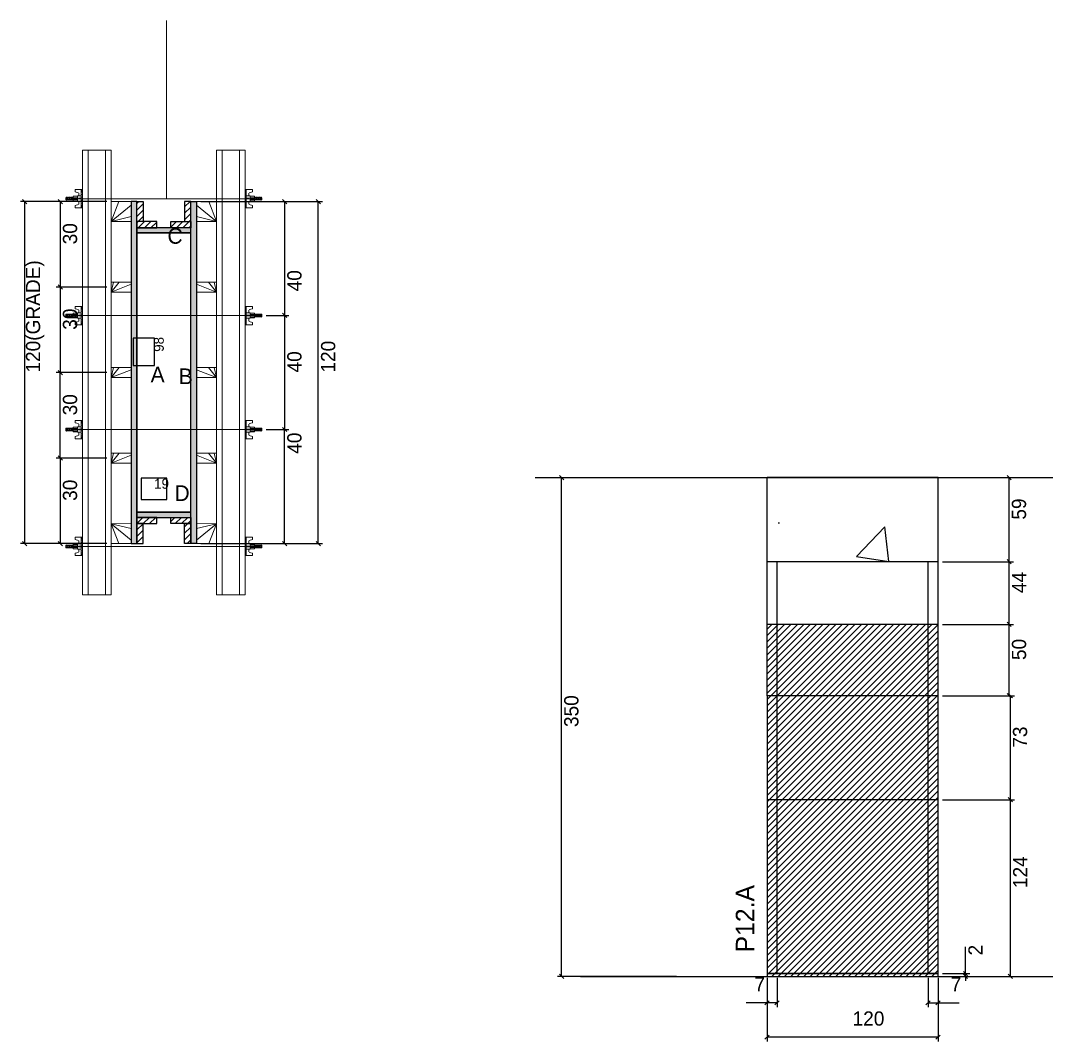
# Model space of a CAD drawing. Header units: metres. Extents: x 7659 to 9000, y 13497 to 14213.
# Drawn here: x 7659 to 8379, y 13497 to 14213 of the extents above; entities that cross this region are included whole.
import ezdxf

# ---------------------------------------------------------------- set-up
doc = ezdxf.new("R2010")
doc.units = ezdxf.units.M
for name, color, linetype in [('CHAPA', 7, 'Continuous'), ('COTA', 7, 'Continuous'), ('Hachura', 7, 'Continuous'), ('Madeira', 7, 'Continuous'), ('NIVEL 2° PAV.', 7, 'Continuous'), ('Nível', 7, 'Continuous'), ('Painéis', 7, 'Continuous'), ('Perfil Metálico', 7, 'Continuous'), ('SARR_2.2x7', 7, 'Continuous'), ('SARRAFO', 7, 'Continuous'), ('Texto Seção', 7, 'Continuous'), ('TEXTO_GERAL', 7, 'Continuous')]:
    doc.layers.add(name, color=color, linetype=linetype)

msp = doc.modelspace()

# ---------------------------------------------------------------- hatches: boundary and pattern name
at = {"layer": 'COTA'}
h = msp.add_hatch(dxfattribs=at)
h.set_pattern_fill('AR-CONC')
h.paths.add_polyline_path([(8182.48, 13892.44), (8182.48, 13833.44), (8302.48, 13833.44), (8302.48, 13892.44), (8182.48, 13892.44)])
at = {"layer": 'Hachura'}
h = msp.add_hatch(color=7, dxfattribs=at)
h.dxf.hatch_style = 1
h.paths.add_polyline_path([(7740.14, 14086.15), (7736.14, 14086.15), (7736.14, 13846.15), (7740.14, 13846.15), (7740.14, 14086.15)])
h = msp.add_hatch(color=7, dxfattribs=at)
h.dxf.hatch_style = 1
h.paths.add_polyline_path([(7740.14, 14086.15), (7736.14, 14086.15), (7736.14, 13846.15), (7740.14, 13846.15), (7740.14, 14086.15)])
h = msp.add_hatch(dxfattribs=at)
h.set_pattern_fill('ANSI31')
h.paths.add_polyline_path([(7740.14, 14072.15), (7744.54, 14072.15), (7744.54, 14086.15), (7740.14, 14086.15), (7740.14, 14072.15)])
h = msp.add_hatch(dxfattribs=at)
h.set_pattern_fill('ANSI31')
h.paths.add_polyline_path([(7778.14, 14072.15), (7773.74, 14072.15), (7773.74, 14086.15), (7778.14, 14086.15), (7778.14, 14072.15)])
h = msp.add_hatch(color=7, dxfattribs=at)
h.dxf.hatch_style = 1
h.paths.add_polyline_path([(7778.14, 14086.15), (7782.14, 14086.15), (7782.14, 13846.15), (7778.14, 13846.15), (7778.14, 14086.15)])
h = msp.add_hatch(color=7, dxfattribs=at)
h.dxf.hatch_style = 1
h.paths.add_polyline_path([(7778.14, 14086.15), (7782.14, 14086.15), (7782.14, 13846.15), (7778.14, 13846.15), (7778.14, 14086.15)])
h = msp.add_hatch(dxfattribs=at)
h.set_pattern_fill('ANSI31')
h.paths.add_polyline_path([(7740.14, 14067.75), (7740.14, 14072.15), (7754.14, 14072.15), (7754.14, 14067.75), (7740.14, 14067.75)])
h = msp.add_hatch(dxfattribs=at)
h.set_pattern_fill('ANSI31')
h.paths.add_polyline_path([(7778.14, 14067.75), (7778.14, 14072.15), (7764.14, 14072.15), (7764.14, 14067.75), (7778.14, 14067.75)])
h = msp.add_hatch(color=7, dxfattribs=at)
h.dxf.hatch_style = 1
h.paths.add_polyline_path([(7778.14, 14064.15), (7778.14, 14067.75), (7740.14, 14067.75), (7740.14, 14064.15), (7778.14, 14064.15)])
h = msp.add_hatch(color=7, dxfattribs=at)
h.dxf.hatch_style = 1
h.paths.add_polyline_path([(7778.14, 14064.15), (7778.14, 14067.75), (7740.14, 14067.75), (7740.14, 14064.15), (7778.14, 14064.15)])
h = msp.add_hatch(color=7, dxfattribs=at)
h.dxf.hatch_style = 1
h.paths.add_polyline_path([(7778.14, 13864.55), (7778.14, 13868.15), (7740.14, 13868.15), (7740.14, 13864.55), (7778.14, 13864.55)])
h = msp.add_hatch(color=7, dxfattribs=at)
h.dxf.hatch_style = 1
h.paths.add_polyline_path([(7778.14, 13864.55), (7778.14, 13868.15), (7740.14, 13868.15), (7740.14, 13864.55), (7778.14, 13864.55)])
h = msp.add_hatch(dxfattribs=at)
h.set_pattern_fill('ANSI31')
h.paths.add_polyline_path([(7740.14, 13860.15), (7740.14, 13864.55), (7754.14, 13864.55), (7754.14, 13860.15), (7740.14, 13860.15)])
h = msp.add_hatch(dxfattribs=at)
h.set_pattern_fill('ANSI31')
h.paths.add_polyline_path([(7740.14, 13860.15), (7744.54, 13860.15), (7744.54, 13846.15), (7740.14, 13846.15), (7740.14, 13860.15)])
h = msp.add_hatch(dxfattribs=at)
h.set_pattern_fill('ANSI31')
h.paths.add_polyline_path([(7778.14, 13860.15), (7778.14, 13864.55), (7764.14, 13864.55), (7764.14, 13860.15), (7778.14, 13860.15)])
h = msp.add_hatch(dxfattribs=at)
h.set_pattern_fill('ANSI31')
h.paths.add_polyline_path([(7778.14, 13860.15), (7773.74, 13860.15), (7773.74, 13846.15), (7778.14, 13846.15), (7778.14, 13860.15)])
h = msp.add_hatch(dxfattribs=at)
h.set_pattern_fill('ANSI31')
h.paths.add_polyline_path([(8182.48, 13789.44), (8182.48, 13666.44), (8302.48, 13666.44), (8302.48, 13789.44), (8182.48, 13789.44)])
h = msp.add_hatch(dxfattribs=at)
h.set_pattern_fill('ANSI31')
h.paths.add_polyline_path([(8302.48, 13666.44), (8182.48, 13666.44), (8182.48, 13542.44), (8302.48, 13542.44), (8302.48, 13666.44), (8302.48, 13666.44)])

# ---------------------------------------------------------------- linework, layer by layer
at = {"layer": 'CHAPA', "color": 1, "lineweight": 25}
for points in [[(7740.14, 14086.15), (7736.14, 14086.15), (7736.14, 13846.15), (7740.14, 13846.15)], [(7740.14, 14086.15), (7736.14, 14086.15), (7736.14, 13846.15), (7740.14, 13846.15)], [(7778.14, 14086.15), (7782.14, 14086.15), (7782.14, 13846.15), (7778.14, 13846.15)], [(7778.14, 14086.15), (7782.14, 14086.15), (7782.14, 13846.15), (7778.14, 13846.15)], [(7778.14, 14064.15), (7778.14, 14067.75), (7740.14, 14067.75), (7740.14, 14064.15)], [(7778.14, 14064.15), (7778.14, 14067.75), (7740.14, 14067.75), (7740.14, 14064.15)], [(7778.14, 13864.55), (7778.14, 13868.15), (7740.14, 13868.15), (7740.14, 13864.55)], [(7778.14, 13864.55), (7778.14, 13868.15), (7740.14, 13868.15), (7740.14, 13864.55)]]:
    msp.add_lwpolyline(points, close=True, dxfattribs=at)
at = {"layer": 'COTA', "color": 241, "lineweight": 25}
for p, q in [((7719.14, 14086.15), (7658.58, 14086.15)), ((7661.58, 13846.15), (7661.58, 14086.15)), ((7719.13, 14086.13), (7683.51, 14086.13)), ((7686.51, 14086.13), (7686.51, 14026.13)), ((7785.14, 14086.15), (7870.55, 14086.15)), ((7819.14, 14086.15), (7846.86, 14086.15)), ((7843.86, 14086.15), (7843.86, 14006.22)), ((7867.55, 13846.15), (7867.55, 14086.15)), ((7719.13, 14026.13), (7683.51, 14026.13)), ((7719.13, 14026.13), (7683.51, 14026.13)), ((7686.51, 14026.13), (7686.51, 13966.16)), ((7830.94, 14006.22), (7846.86, 14006.22)), ((7830.94, 14006.22), (7846.86, 14006.22)), ((7843.86, 14006.22), (7843.86, 13926.22)), ((7719.13, 13966.16), (7683.51, 13966.16)), ((7719.13, 13966.13), (7683.51, 13966.13)), ((7686.51, 13906.13), (7686.51, 13966.13)), ((7830.94, 13926.22), (7846.86, 13926.22)), ((7830.94, 13926.22), (7846.86, 13926.22)), ((7843.86, 13846.15), (7843.86, 13926.22)), ((7719.13, 13906.13), (7683.51, 13906.13)), ((7719.13, 13906.13), (7683.51, 13906.13)), ((7686.51, 13906.13), (7686.51, 13846.13)), ((8302.48, 13892.44), (8182.48, 13892.44)), ((8182.48, 13833.44), (8182.48, 13892.44)), ((8302.48, 13833.44), (8302.48, 13892.44)), ((7719.14, 13846.15), (7658.58, 13846.15)), ((7719.13, 13846.13), (7683.51, 13846.13)), ((7785.14, 13846.15), (7870.55, 13846.15)), ((7819.14, 13846.15), (7846.86, 13846.15))]:
    msp.add_line(p, q, dxfattribs=at)
at = {"layer": 'COTA', "color": 0, "lineweight": 25}
for p, q in [((7663.08, 14084.65), (7660.08, 14087.65)), ((7688.01, 14084.63), (7685.01, 14087.63)), ((7845.36, 14084.65), (7842.36, 14087.65)), ((7869.05, 14084.65), (7866.05, 14087.65)), ((7685.01, 14027.63), (7688.01, 14024.63)), ((7688.01, 14024.63), (7685.01, 14027.63)), ((7842.36, 14007.72), (7845.36, 14004.72)), ((7845.36, 14004.72), (7842.36, 14007.72)), ((7685.01, 13967.66), (7688.01, 13964.66)), ((7688.01, 13964.63), (7685.01, 13967.63)), ((7845.36, 13924.72), (7842.36, 13927.72)), ((7842.36, 13927.72), (7845.36, 13924.72)), ((7688.01, 13904.63), (7685.01, 13907.63)), ((7685.01, 13907.63), (7688.01, 13904.63)), ((8353.86, 13890.94), (8350.86, 13893.94)), ((7660.08, 13847.65), (7663.08, 13844.65)), ((7685.01, 13847.63), (7688.01, 13844.63)), ((7842.36, 13847.65), (7845.36, 13844.65)), ((7866.05, 13847.65), (7869.05, 13844.65)), ((8350.86, 13834.94), (8353.86, 13831.94)), ((8353.86, 13831.94), (8350.86, 13834.94)), ((8353.86, 13787.94), (8350.86, 13790.94)), ((8350.86, 13790.94), (8353.86, 13787.94)), ((8350.86, 13740.94), (8353.86, 13737.94)), ((8354.7, 13737.94), (8351.7, 13740.94)), ((8354.7, 13664.94), (8351.7, 13667.94)), ((8351.7, 13667.94), (8354.7, 13664.94)), ((8320.23, 13545.94), (8323.23, 13542.94)), ((8323.23, 13540.94), (8320.23, 13543.94)), ((8351.7, 13543.94), (8354.7, 13540.94)), ((8183.98, 13525.43), (8180.98, 13522.43)), ((8187.98, 13522.43), (8190.98, 13525.43)), ((8296.98, 13525.43), (8293.98, 13522.43)), ((8300.98, 13522.43), (8303.98, 13525.43)), ((8183.98, 13501.33), (8180.98, 13498.33)), ((8300.98, 13498.33), (8303.98, 13501.33))]:
    msp.add_line(p, q, dxfattribs=at)
at = {"layer": 'COTA', "color": 180, "lineweight": 25}
for p, q in [((7752.59, 13990.37), (7737.59, 13990.37)), ((7737.59, 13990.37), (7737.59, 13971.03)), ((7752.59, 13971.03), (7752.59, 13990.37)), ((7737.59, 13971.03), (7752.59, 13971.03)), ((7761.32, 13892.15), (7743.32, 13892.15)), ((7743.32, 13892.15), (7743.32, 13877.15)), ((7761.32, 13877.15), (7761.32, 13892.15)), ((7743.32, 13877.15), (7761.32, 13877.15))]:
    msp.add_line(p, q, dxfattribs=at)
at = {"layer": 'COTA', "color": 4, "lineweight": 25}
for p, q in [((8305.48, 13892.44), (8355.36, 13892.44)), ((8352.36, 13833.44), (8352.36, 13892.44)), ((8305.48, 13833.44), (8355.36, 13833.44)), ((8305.48, 13833.44), (8355.36, 13833.44)), ((8352.36, 13789.44), (8352.36, 13833.44)), ((8305.48, 13789.44), (8355.36, 13789.44)), ((8305.48, 13789.44), (8355.36, 13789.44)), ((8352.36, 13739.44), (8352.36, 13789.44)), ((8305.48, 13739.44), (8355.36, 13739.44)), ((8323.48, 13739.44), (8356.2, 13739.44)), ((8353.2, 13666.44), (8353.2, 13739.44)), ((8305.48, 13666.44), (8356.2, 13666.44)), ((8305.48, 13666.44), (8356.2, 13666.44)), ((8353.2, 13542.44), (8353.2, 13666.44)), ((8321.73, 13544.44), (8321.73, 13563.24)), ((8305.48, 13544.44), (8324.73, 13544.44)), ((8321.73, 13542.44), (8321.73, 13544.44)), ((8182.48, 13541.44), (8182.48, 13496.83)), ((8182.48, 13539.44), (8182.48, 13520.93)), ((8189.48, 13541.44), (8189.48, 13520.93)), ((8295.48, 13541.44), (8295.48, 13520.93)), ((8302.48, 13541.44), (8302.48, 13496.83)), ((8302.48, 13539.44), (8302.48, 13520.93)), ((8305.48, 13542.44), (8324.73, 13542.44)), ((8305.48, 13542.44), (8356.2, 13542.44)), ((8321.73, 13542.44), (8321.73, 13539.44)), ((8182.48, 13523.93), (8167.75, 13523.93)), ((8189.48, 13523.93), (8182.48, 13523.93)), ((8295.48, 13523.93), (8302.48, 13523.93)), ((8302.48, 13523.93), (8317.21, 13523.93)), ((8302.48, 13499.83), (8182.48, 13499.83))]:
    msp.add_line(p, q, dxfattribs=at)
at = {"layer": 'Hachura', "color": 0, "lineweight": 9}
for p, q in [((7695.43, 14086.47), (7695.43, 14089.83)), ((7695.43, 14089.83), (7698.66, 14089.83)), ((7695.5, 14086.47), (7695.5, 14089.83)), ((7696.98, 14094.6), (7696.98, 14092.92)), ((7696.98, 14092.92), (7699.19, 14092.34)), ((7702.14, 14094.6), (7697, 14094.6)), ((7698.66, 14090.09), (7698.66, 14086.22)), ((7701.24, 14090.09), (7698.66, 14090.09)), ((7699.43, 14092.03), (7699.43, 14090.09)), ((7701.22, 14094.46), (7702.14, 14094.46)), ((7701.22, 14094.25), (7702.14, 14094.25)), ((7701.22, 14093.91), (7702.14, 14093.91)), ((7701.22, 14093.45), (7702.14, 14093.45)), ((7701.22, 14092.61), (7702.14, 14092.61)), ((7701.22, 14091.19), (7702.14, 14091.19)), ((7701.24, 14094.6), (7701.24, 14081.7)), ((7701.24, 14094.6), (7701.24, 14089.44)), ((7701.24, 14088.15), (7701.24, 14090.09)), ((7702.14, 14081.7), (7702.14, 14094.6)), ((7702.14, 14082.65), (7702.14, 14090.47)), ((7817.06, 14094.46), (7816.13, 14094.46)), ((7817.06, 14094.25), (7816.13, 14094.25)), ((7817.06, 14093.91), (7816.13, 14093.91)), ((7817.06, 14093.45), (7816.13, 14093.45)), ((7817.06, 14092.61), (7816.13, 14092.61)), ((7817.06, 14091.19), (7816.13, 14091.19)), ((7816.14, 14081.7), (7816.14, 14094.6)), ((7816.14, 14094.6), (7821.27, 14094.6)), ((7816.14, 14082.66), (7816.14, 14090.47)), ((7817.04, 14094.6), (7817.04, 14081.7)), ((7817.04, 14094.6), (7817.04, 14089.44)), ((7817.04, 14088.15), (7817.04, 14090.09)), ((7817.04, 14090.09), (7819.62, 14090.09)), ((7818.85, 14092.03), (7818.85, 14090.09)), ((7821.3, 14092.92), (7819.09, 14092.34)), ((7819.62, 14090.09), (7819.62, 14086.22)), ((7822.85, 14089.83), (7819.62, 14089.83)), ((7821.3, 14094.6), (7821.3, 14092.92)), ((7822.78, 14086.47), (7822.78, 14089.83)), ((7822.85, 14086.47), (7822.85, 14089.83)), ((7690.66, 14089.18), (7690.34, 14088.86)), ((7690.34, 14088.86), (7690.34, 14087.57)), ((7690.66, 14087.25), (7690.34, 14087.57)), ((7690.98, 14089.18), (7690.66, 14089.18)), ((7690.66, 14087.25), (7690.66, 14089.18)), ((7691.3, 14087.25), (7690.66, 14088.54)), ((7691.22, 14087.15), (7690.66, 14088.28)), ((7690.66, 14087.76), (7691, 14087.09)), ((7690.66, 14087.51), (7690.79, 14087.25)), ((7690.98, 14089.18), (7691.95, 14087.25)), ((7690.98, 14089.18), (7691.95, 14087.25)), ((7691.07, 14089.26), (7692.16, 14087.09)), ((7691.3, 14087.25), (7691.95, 14087.25)), ((7692.39, 14087.15), (7691.32, 14089.29)), ((7692.14, 14089.18), (7691.5, 14089.18)), ((7692.46, 14087.25), (7691.5, 14089.18)), ((7692.14, 14089.18), (7693.11, 14087.25)), ((7692.23, 14089.26), (7693.32, 14087.09)), ((7693.11, 14087.25), (7692.46, 14087.25)), ((7693.55, 14087.15), (7692.48, 14089.29)), ((7693.3, 14089.18), (7692.66, 14089.18)), ((7693.63, 14087.25), (7692.66, 14089.18)), ((7692.87, 14089.18), (7692.66, 14089.18)), ((7693.3, 14089.18), (7694.27, 14087.25)), ((7693.4, 14089.26), (7694.48, 14087.09)), ((7693.84, 14087.25), (7693.63, 14087.25)), ((7694.71, 14087.15), (7693.64, 14089.29)), ((7694.46, 14089.18), (7693.82, 14089.18)), ((7694.79, 14087.25), (7693.82, 14089.18)), ((7693.84, 14087.25), (7694.27, 14087.25)), ((7694.46, 14089.18), (7695.43, 14087.25)), ((7694.79, 14087.25), (7695.43, 14087.25)), ((7695.43, 14088.02), (7694.8, 14089.29)), ((7695.43, 14088.28), (7694.98, 14089.18)), ((7695.43, 14089.18), (7694.98, 14089.18)), ((7695.43, 14088.8), (7698.66, 14088.8)), ((7695.43, 14087.25), (7698.66, 14087.25)), ((7698.66, 14086.47), (7695.43, 14086.47)), ((7696.98, 14083.38), (7699.19, 14083.96)), ((7696.98, 14081.7), (7696.98, 14083.38)), ((7698.66, 14086.22), (7698.66, 14086.47)), ((7698.66, 14086.22), (7698.66, 14086.47)), ((7698.66, 14086.22), (7701.24, 14086.22)), ((7701.24, 14088.46), (7699.24, 14088.46)), ((7699.24, 14087.95), (7701.24, 14087.95)), ((7699.43, 14084.27), (7699.43, 14086.22)), ((7701.22, 14085.12), (7702.14, 14085.12)), ((7701.22, 14083.69), (7702.14, 14083.69)), ((7701.22, 14082.85), (7702.14, 14082.85)), ((7701.24, 14089.44), (7701.24, 14088.8)), ((7701.24, 14088.16), (7702.14, 14088.16)), ((7701.56, 14089.11), (7701.34, 14089.11)), ((7701.36, 14087.18), (7701.79, 14087.18)), ((7701.99, 14089.11), (7701.56, 14089.11)), ((7817.06, 14083.69), (7816.13, 14083.69)), ((7817.06, 14082.85), (7816.13, 14082.85)), ((7817.04, 14088.16), (7816.14, 14088.16)), ((7817.06, 14085.13), (7816.14, 14085.13)), ((7816.29, 14089.11), (7816.72, 14089.11)), ((7816.91, 14087.18), (7816.48, 14087.18)), ((7816.72, 14089.11), (7816.93, 14089.11)), ((7817.04, 14089.44), (7817.04, 14088.8)), ((7817.04, 14088.46), (7819.04, 14088.46)), ((7819.04, 14087.95), (7817.04, 14087.95)), ((7819.62, 14086.22), (7817.04, 14086.22)), ((7818.85, 14084.27), (7818.85, 14086.22)), ((7821.3, 14083.38), (7819.09, 14083.96)), ((7822.85, 14088.8), (7819.62, 14088.8)), ((7822.85, 14087.25), (7819.62, 14087.25)), ((7819.62, 14086.47), (7822.85, 14086.47)), ((7819.62, 14086.22), (7819.62, 14086.47)), ((7819.62, 14086.22), (7819.62, 14086.47)), ((7821.3, 14081.7), (7821.3, 14083.38)), ((7822.85, 14088.02), (7823.48, 14089.29)), ((7823.81, 14089.18), (7822.85, 14087.25)), ((7822.85, 14088.28), (7823.3, 14089.18)), ((7822.85, 14089.18), (7823.3, 14089.18)), ((7823.49, 14087.25), (7822.85, 14087.25)), ((7823.49, 14087.25), (7824.46, 14089.18)), ((7823.57, 14087.15), (7824.64, 14089.29)), ((7824.88, 14089.26), (7823.8, 14087.09)), ((7823.81, 14089.18), (7824.46, 14089.18)), ((7824.97, 14089.18), (7824.01, 14087.25)), ((7824.44, 14087.25), (7824.01, 14087.25)), ((7824.44, 14087.25), (7824.65, 14087.25)), ((7824.65, 14087.25), (7825.62, 14089.18)), ((7824.73, 14087.15), (7825.8, 14089.29)), ((7826.04, 14089.26), (7824.96, 14087.09)), ((7824.97, 14089.18), (7825.62, 14089.18)), ((7826.13, 14089.18), (7825.17, 14087.25)), ((7825.17, 14087.25), (7825.81, 14087.25)), ((7825.41, 14089.18), (7825.62, 14089.18)), ((7825.81, 14087.25), (7826.78, 14089.18)), ((7825.89, 14087.15), (7826.96, 14089.29)), ((7827.2, 14089.26), (7826.12, 14087.09)), ((7826.13, 14089.18), (7826.78, 14089.18)), ((7827.3, 14089.18), (7826.33, 14087.25)), ((7827.3, 14089.18), (7826.33, 14087.25)), ((7826.97, 14087.25), (7826.33, 14087.25)), ((7826.97, 14087.25), (7827.62, 14088.54)), ((7827.05, 14087.15), (7827.62, 14088.28)), ((7827.62, 14087.76), (7827.28, 14087.09)), ((7827.3, 14089.18), (7827.62, 14089.18)), ((7827.62, 14087.51), (7827.49, 14087.25)), ((7827.62, 14089.19), (7827.94, 14088.86)), ((7827.62, 14087.25), (7827.62, 14089.19)), ((7827.62, 14087.25), (7827.94, 14087.57)), ((7827.94, 14088.86), (7827.94, 14087.57)), ((7701.24, 14081.7), (7696.98, 14081.7)), ((7701.22, 14082.39), (7702.14, 14082.39)), ((7701.22, 14082.05), (7702.14, 14082.05)), ((7701.22, 14081.84), (7702.14, 14081.84)), ((7701.24, 14081.7), (7702.14, 14081.7)), ((7817.06, 14082.39), (7816.13, 14082.39)), ((7817.06, 14082.05), (7816.13, 14082.05)), ((7817.06, 14081.84), (7816.13, 14081.84)), ((7817.04, 14081.7), (7816.14, 14081.7)), ((7817.04, 14081.7), (7821.3, 14081.7)), ((7696.98, 14012.6), (7696.98, 14010.92)), ((7696.98, 14010.92), (7699.19, 14010.34)), ((7702.14, 14012.6), (7697, 14012.6)), ((7701.22, 14012.46), (7702.14, 14012.46)), ((7701.22, 14012.25), (7702.14, 14012.25)), ((7701.22, 14011.91), (7702.14, 14011.91)), ((7701.22, 14011.45), (7702.14, 14011.45)), ((7701.22, 14010.61), (7702.14, 14010.61)), ((7701.24, 14012.6), (7701.24, 13999.7)), ((7701.24, 14012.6), (7701.24, 14007.44)), ((7702.14, 13999.7), (7702.14, 14012.6)), ((7817.06, 14012.46), (7816.13, 14012.46)), ((7817.06, 14012.25), (7816.13, 14012.25)), ((7817.06, 14011.91), (7816.13, 14011.91)), ((7817.06, 14011.45), (7816.13, 14011.45)), ((7817.06, 14010.61), (7816.13, 14010.61)), ((7816.14, 13999.7), (7816.14, 14012.6)), ((7816.14, 14012.6), (7821.27, 14012.6)), ((7817.04, 14012.6), (7817.04, 13999.7)), ((7817.04, 14012.6), (7817.04, 14007.44)), ((7821.3, 14010.92), (7819.09, 14010.34)), ((7821.3, 14012.6), (7821.3, 14010.92)), ((7690.66, 14007.18), (7690.34, 14006.86)), ((7690.34, 14006.86), (7690.34, 14005.57)), ((7690.66, 14005.25), (7690.34, 14005.57)), ((7690.98, 14007.18), (7690.66, 14007.18)), ((7690.66, 14005.25), (7690.66, 14007.18)), ((7691.3, 14005.25), (7690.66, 14006.54)), ((7691.22, 14005.15), (7690.66, 14006.28)), ((7690.66, 14005.76), (7691, 14005.09)), ((7690.66, 14005.51), (7690.79, 14005.25)), ((7690.98, 14007.18), (7691.95, 14005.25)), ((7690.98, 14007.18), (7691.95, 14005.25)), ((7691.07, 14007.26), (7692.16, 14005.09)), ((7691.3, 14005.25), (7691.95, 14005.25)), ((7692.39, 14005.15), (7691.32, 14007.29)), ((7692.14, 14007.18), (7691.5, 14007.18)), ((7692.46, 14005.25), (7691.5, 14007.18)), ((7692.14, 14007.18), (7693.11, 14005.25)), ((7692.23, 14007.26), (7693.32, 14005.09)), ((7693.11, 14005.25), (7692.46, 14005.25)), ((7693.55, 14005.15), (7692.48, 14007.29)), ((7693.3, 14007.18), (7692.66, 14007.18)), ((7693.63, 14005.25), (7692.66, 14007.18)), ((7692.87, 14007.18), (7692.66, 14007.18)), ((7693.3, 14007.18), (7694.27, 14005.25)), ((7693.4, 14007.26), (7694.48, 14005.09)), ((7693.84, 14005.25), (7693.63, 14005.25)), ((7694.71, 14005.15), (7693.64, 14007.29)), ((7694.46, 14007.18), (7693.82, 14007.18)), ((7694.79, 14005.25), (7693.82, 14007.18)), ((7693.84, 14005.25), (7694.27, 14005.25)), ((7694.46, 14007.18), (7695.43, 14005.25)), ((7694.79, 14005.25), (7695.43, 14005.25)), ((7695.43, 14006.02), (7694.8, 14007.29)), ((7695.43, 14006.28), (7694.98, 14007.18)), ((7695.43, 14007.18), (7694.98, 14007.18)), ((7695.43, 14004.47), (7695.43, 14007.83)), ((7695.43, 14007.83), (7698.66, 14007.83)), ((7695.43, 14006.8), (7698.66, 14006.8)), ((7695.43, 14005.25), (7698.66, 14005.25)), ((7698.66, 14004.47), (7695.43, 14004.47)), ((7695.5, 14004.47), (7695.5, 14007.83)), ((7698.66, 14008.09), (7698.66, 14004.22)), ((7701.24, 14008.09), (7698.66, 14008.09)), ((7698.66, 14004.22), (7698.66, 14004.47)), ((7698.66, 14004.22), (7698.66, 14004.47)), ((7698.66, 14004.22), (7701.24, 14004.22)), ((7701.24, 14006.46), (7699.24, 14006.46)), ((7699.24, 14005.95), (7701.24, 14005.95)), ((7699.43, 14010.03), (7699.43, 14008.09)), ((7699.43, 14002.27), (7699.43, 14004.22)), ((7701.22, 14009.19), (7702.14, 14009.19)), ((7701.24, 14006.15), (7701.24, 14008.09)), ((7701.24, 14007.44), (7701.24, 14006.8)), ((7701.24, 14006.16), (7702.14, 14006.16)), ((7701.56, 14007.11), (7701.34, 14007.11)), ((7701.36, 14005.18), (7701.79, 14005.18)), ((7701.99, 14007.11), (7701.56, 14007.11)), ((7702.14, 14000.65), (7702.14, 14008.47)), ((7817.06, 14009.19), (7816.13, 14009.19)), ((7816.14, 14000.65), (7816.14, 14008.47)), ((7817.04, 14006.16), (7816.14, 14006.16)), ((7816.29, 14007.11), (7816.72, 14007.11)), ((7816.91, 14005.18), (7816.48, 14005.18)), ((7816.72, 14007.11), (7816.93, 14007.11)), ((7817.04, 14006.15), (7817.04, 14008.09)), ((7817.04, 14008.09), (7819.62, 14008.09)), ((7817.04, 14007.44), (7817.04, 14006.8)), ((7817.04, 14006.46), (7819.04, 14006.46)), ((7819.04, 14005.95), (7817.04, 14005.95)), ((7819.62, 14004.22), (7817.04, 14004.22)), ((7818.85, 14010.03), (7818.85, 14008.09)), ((7818.85, 14002.27), (7818.85, 14004.22)), ((7819.62, 14008.09), (7819.62, 14004.22)), ((7822.85, 14007.83), (7819.62, 14007.83)), ((7822.85, 14006.8), (7819.62, 14006.8)), ((7822.85, 14005.25), (7819.62, 14005.25)), ((7819.62, 14004.47), (7822.85, 14004.47)), ((7819.62, 14004.22), (7819.62, 14004.47)), ((7819.62, 14004.22), (7819.62, 14004.47)), ((7822.78, 14004.47), (7822.78, 14007.83)), ((7822.85, 14004.47), (7822.85, 14007.83)), ((7822.85, 14006.02), (7823.48, 14007.29)), ((7823.81, 14007.18), (7822.85, 14005.25)), ((7822.85, 14006.28), (7823.3, 14007.18)), ((7822.85, 14007.18), (7823.3, 14007.18)), ((7823.49, 14005.25), (7822.85, 14005.25)), ((7823.49, 14005.25), (7824.46, 14007.18)), ((7823.57, 14005.15), (7824.64, 14007.29)), ((7824.88, 14007.26), (7823.8, 14005.09)), ((7823.81, 14007.18), (7824.46, 14007.18)), ((7824.97, 14007.18), (7824.01, 14005.25)), ((7824.44, 14005.25), (7824.01, 14005.25)), ((7824.44, 14005.25), (7824.65, 14005.25)), ((7824.65, 14005.25), (7825.62, 14007.18)), ((7824.73, 14005.15), (7825.8, 14007.29)), ((7826.04, 14007.26), (7824.96, 14005.09)), ((7824.97, 14007.18), (7825.62, 14007.18)), ((7826.13, 14007.18), (7825.17, 14005.25)), ((7825.17, 14005.25), (7825.81, 14005.25)), ((7825.41, 14007.18), (7825.62, 14007.18)), ((7825.81, 14005.25), (7826.78, 14007.18)), ((7825.89, 14005.15), (7826.96, 14007.29)), ((7827.2, 14007.26), (7826.12, 14005.09)), ((7826.13, 14007.18), (7826.78, 14007.18)), ((7827.3, 14007.18), (7826.33, 14005.25)), ((7827.3, 14007.18), (7826.33, 14005.25)), ((7826.97, 14005.25), (7826.33, 14005.25)), ((7826.97, 14005.25), (7827.62, 14006.54)), ((7827.05, 14005.15), (7827.62, 14006.28)), ((7827.62, 14005.76), (7827.28, 14005.09)), ((7827.3, 14007.18), (7827.62, 14007.18)), ((7827.62, 14005.51), (7827.49, 14005.25)), ((7827.62, 14007.18), (7827.94, 14006.86)), ((7827.62, 14005.25), (7827.62, 14007.18)), ((7827.62, 14005.25), (7827.94, 14005.57)), ((7827.94, 14006.86), (7827.94, 14005.57)), ((7696.98, 14001.38), (7699.19, 14001.96)), ((7696.98, 13999.7), (7696.98, 14001.38)), ((7701.24, 13999.7), (7696.98, 13999.7)), ((7701.22, 14003.12), (7702.14, 14003.12)), ((7701.22, 14001.69), (7702.14, 14001.69)), ((7701.22, 14000.85), (7702.14, 14000.85)), ((7701.22, 14000.39), (7702.14, 14000.39)), ((7701.22, 14000.05), (7702.14, 14000.05)), ((7701.22, 13999.84), (7702.14, 13999.84)), ((7701.24, 13999.7), (7702.14, 13999.7)), ((7817.06, 14001.69), (7816.13, 14001.69)), ((7817.06, 14000.85), (7816.13, 14000.85)), ((7817.06, 14000.39), (7816.13, 14000.39)), ((7817.06, 14000.05), (7816.13, 14000.05)), ((7817.06, 13999.84), (7816.13, 13999.84)), ((7817.06, 14003.13), (7816.14, 14003.13)), ((7817.04, 13999.7), (7816.14, 13999.7)), ((7817.04, 13999.7), (7821.3, 13999.7)), ((7821.3, 14001.38), (7819.09, 14001.96)), ((7821.3, 13999.7), (7821.3, 14001.38)), ((7696.98, 13932.6), (7696.98, 13930.92)), ((7702.14, 13932.6), (7697, 13932.6)), ((7701.22, 13932.46), (7702.14, 13932.46)), ((7701.22, 13932.25), (7702.14, 13932.25)), ((7701.22, 13931.91), (7702.14, 13931.91)), ((7701.22, 13931.45), (7702.14, 13931.45)), ((7701.24, 13932.6), (7701.24, 13919.7)), ((7701.24, 13932.6), (7701.24, 13927.44)), ((7702.14, 13919.7), (7702.14, 13932.6)), ((7817.06, 13932.46), (7816.13, 13932.46)), ((7817.06, 13932.25), (7816.13, 13932.25)), ((7817.06, 13931.91), (7816.13, 13931.91)), ((7817.06, 13931.45), (7816.13, 13931.45)), ((7816.14, 13919.7), (7816.14, 13932.6)), ((7816.14, 13932.6), (7821.27, 13932.6)), ((7817.04, 13932.6), (7817.04, 13919.7)), ((7817.04, 13932.6), (7817.04, 13927.44)), ((7821.3, 13932.6), (7821.3, 13930.92)), ((7690.66, 13927.18), (7690.34, 13926.86)), ((7690.34, 13926.86), (7690.34, 13925.57)), ((7690.66, 13925.25), (7690.34, 13925.57)), ((7690.98, 13927.18), (7690.66, 13927.18)), ((7690.66, 13925.25), (7690.66, 13927.18)), ((7691.3, 13925.25), (7690.66, 13926.54)), ((7691.22, 13925.15), (7690.66, 13926.28)), ((7690.66, 13925.76), (7691, 13925.09)), ((7690.66, 13925.51), (7690.79, 13925.25)), ((7690.98, 13927.18), (7691.95, 13925.25)), ((7690.98, 13927.18), (7691.95, 13925.25)), ((7691.07, 13927.26), (7692.16, 13925.09)), ((7691.3, 13925.25), (7691.95, 13925.25)), ((7692.39, 13925.15), (7691.32, 13927.29)), ((7692.14, 13927.18), (7691.5, 13927.18)), ((7692.46, 13925.25), (7691.5, 13927.18)), ((7692.14, 13927.18), (7693.11, 13925.25)), ((7692.23, 13927.26), (7693.32, 13925.09)), ((7693.11, 13925.25), (7692.46, 13925.25)), ((7693.55, 13925.15), (7692.48, 13927.29)), ((7693.3, 13927.18), (7692.66, 13927.18)), ((7693.63, 13925.25), (7692.66, 13927.18)), ((7692.87, 13927.18), (7692.66, 13927.18)), ((7693.3, 13927.18), (7694.27, 13925.25)), ((7693.4, 13927.26), (7694.48, 13925.09)), ((7693.84, 13925.25), (7693.63, 13925.25)), ((7694.71, 13925.15), (7693.64, 13927.29)), ((7694.46, 13927.18), (7693.82, 13927.18)), ((7694.79, 13925.25), (7693.82, 13927.18)), ((7693.84, 13925.25), (7694.27, 13925.25)), ((7694.46, 13927.18), (7695.43, 13925.25)), ((7694.79, 13925.25), (7695.43, 13925.25)), ((7695.43, 13926.02), (7694.8, 13927.29)), ((7695.43, 13926.28), (7694.98, 13927.18)), ((7695.43, 13927.18), (7694.98, 13927.18)), ((7695.43, 13924.47), (7695.43, 13927.83)), ((7695.43, 13927.83), (7698.66, 13927.83)), ((7695.43, 13926.8), (7698.66, 13926.8)), ((7695.43, 13925.25), (7698.66, 13925.25)), ((7698.66, 13924.47), (7695.43, 13924.47)), ((7695.5, 13924.47), (7695.5, 13927.83)), ((7696.98, 13930.92), (7699.19, 13930.34)), ((7698.66, 13928.09), (7698.66, 13924.22)), ((7701.24, 13928.09), (7698.66, 13928.09)), ((7698.66, 13924.22), (7698.66, 13924.47)), ((7698.66, 13924.22), (7698.66, 13924.47)), ((7698.66, 13924.22), (7701.24, 13924.22)), ((7701.24, 13926.46), (7699.24, 13926.46)), ((7699.24, 13925.95), (7701.24, 13925.95)), ((7699.43, 13930.03), (7699.43, 13928.09)), ((7699.43, 13922.27), (7699.43, 13924.22)), ((7701.22, 13930.61), (7702.14, 13930.61)), ((7701.22, 13929.19), (7702.14, 13929.19)), ((7701.24, 13926.15), (7701.24, 13928.09)), ((7701.24, 13927.44), (7701.24, 13926.8)), ((7701.24, 13926.16), (7702.14, 13926.16)), ((7701.56, 13927.11), (7701.34, 13927.11)), ((7701.36, 13925.18), (7701.79, 13925.18)), ((7701.99, 13927.11), (7701.56, 13927.11)), ((7702.14, 13920.65), (7702.14, 13928.47)), ((7817.06, 13930.61), (7816.13, 13930.61)), ((7817.06, 13929.19), (7816.13, 13929.19)), ((7816.14, 13920.65), (7816.14, 13928.47)), ((7817.04, 13926.16), (7816.14, 13926.16)), ((7816.29, 13927.11), (7816.72, 13927.11)), ((7816.91, 13925.18), (7816.48, 13925.18)), ((7816.72, 13927.11), (7816.93, 13927.11)), ((7817.04, 13926.15), (7817.04, 13928.09)), ((7817.04, 13928.09), (7819.62, 13928.09)), ((7817.04, 13927.44), (7817.04, 13926.8)), ((7817.04, 13926.46), (7819.04, 13926.46)), ((7819.04, 13925.95), (7817.04, 13925.95)), ((7819.62, 13924.22), (7817.04, 13924.22)), ((7818.85, 13930.03), (7818.85, 13928.09)), ((7818.85, 13922.27), (7818.85, 13924.22)), ((7821.3, 13930.92), (7819.09, 13930.34)), ((7819.62, 13928.09), (7819.62, 13924.22)), ((7822.85, 13927.83), (7819.62, 13927.83)), ((7822.85, 13926.8), (7819.62, 13926.8)), ((7822.85, 13925.25), (7819.62, 13925.25)), ((7819.62, 13924.47), (7822.85, 13924.47)), ((7819.62, 13924.22), (7819.62, 13924.47)), ((7819.62, 13924.22), (7819.62, 13924.47)), ((7822.78, 13924.47), (7822.78, 13927.83)), ((7822.85, 13924.47), (7822.85, 13927.83)), ((7822.85, 13926.02), (7823.48, 13927.29)), ((7823.81, 13927.18), (7822.85, 13925.25)), ((7822.85, 13926.28), (7823.3, 13927.18)), ((7822.85, 13927.18), (7823.3, 13927.18)), ((7823.49, 13925.25), (7822.85, 13925.25)), ((7823.49, 13925.25), (7824.46, 13927.18)), ((7823.57, 13925.15), (7824.64, 13927.29)), ((7824.88, 13927.26), (7823.8, 13925.09)), ((7823.81, 13927.18), (7824.46, 13927.18)), ((7824.97, 13927.18), (7824.01, 13925.25)), ((7824.44, 13925.25), (7824.01, 13925.25)), ((7824.44, 13925.25), (7824.65, 13925.25)), ((7824.65, 13925.25), (7825.62, 13927.18)), ((7824.73, 13925.15), (7825.8, 13927.29)), ((7826.04, 13927.26), (7824.96, 13925.09)), ((7824.97, 13927.18), (7825.62, 13927.18)), ((7826.13, 13927.18), (7825.17, 13925.25)), ((7825.17, 13925.25), (7825.81, 13925.25)), ((7825.41, 13927.18), (7825.62, 13927.18)), ((7825.81, 13925.25), (7826.78, 13927.18)), ((7825.89, 13925.15), (7826.96, 13927.29)), ((7827.2, 13927.26), (7826.12, 13925.09)), ((7826.13, 13927.18), (7826.78, 13927.18)), ((7827.3, 13927.18), (7826.33, 13925.25)), ((7827.3, 13927.18), (7826.33, 13925.25)), ((7826.97, 13925.25), (7826.33, 13925.25)), ((7826.97, 13925.25), (7827.62, 13926.54)), ((7827.05, 13925.15), (7827.62, 13926.28)), ((7827.62, 13925.76), (7827.28, 13925.09)), ((7827.3, 13927.18), (7827.62, 13927.18)), ((7827.62, 13925.51), (7827.49, 13925.25)), ((7827.62, 13927.18), (7827.94, 13926.86)), ((7827.62, 13925.25), (7827.62, 13927.18)), ((7827.62, 13925.25), (7827.94, 13925.57)), ((7827.94, 13926.86), (7827.94, 13925.57)), ((7696.98, 13921.38), (7699.19, 13921.96)), ((7696.98, 13919.7), (7696.98, 13921.38)), ((7701.24, 13919.7), (7696.98, 13919.7)), ((7701.22, 13923.12), (7702.14, 13923.12)), ((7701.22, 13921.69), (7702.14, 13921.69)), ((7701.22, 13920.85), (7702.14, 13920.85)), ((7701.22, 13920.39), (7702.14, 13920.39)), ((7701.22, 13920.05), (7702.14, 13920.05)), ((7701.22, 13919.84), (7702.14, 13919.84)), ((7701.24, 13919.7), (7702.14, 13919.7)), ((7817.06, 13921.69), (7816.13, 13921.69)), ((7817.06, 13920.85), (7816.13, 13920.85)), ((7817.06, 13920.39), (7816.13, 13920.39)), ((7817.06, 13920.05), (7816.13, 13920.05)), ((7817.06, 13919.84), (7816.13, 13919.84)), ((7817.06, 13923.13), (7816.14, 13923.13)), ((7817.04, 13919.7), (7816.14, 13919.7)), ((7817.04, 13919.7), (7821.3, 13919.7)), ((7821.3, 13921.38), (7819.09, 13921.96)), ((7821.3, 13919.7), (7821.3, 13921.38)), ((7690.66, 13845.05), (7690.34, 13844.73)), ((7690.66, 13844.54), (7691, 13845.21)), ((7691.22, 13845.15), (7690.66, 13844.02)), ((7690.66, 13844.79), (7690.79, 13845.05)), ((7691.3, 13845.05), (7690.66, 13843.76)), ((7690.66, 13845.05), (7690.66, 13843.11)), ((7690.98, 13843.12), (7691.95, 13845.05)), ((7690.98, 13843.12), (7691.95, 13845.05)), ((7691.07, 13843.04), (7692.16, 13845.21)), ((7691.3, 13845.05), (7691.95, 13845.05)), ((7692.39, 13845.15), (7691.32, 13843.01)), ((7692.46, 13845.05), (7691.5, 13843.12)), ((7692.14, 13843.12), (7693.11, 13845.05)), ((7692.23, 13843.04), (7693.32, 13845.21)), ((7693.11, 13845.05), (7692.46, 13845.05)), ((7693.55, 13845.15), (7692.48, 13843.01)), ((7693.63, 13845.05), (7692.66, 13843.12)), ((7693.3, 13843.12), (7694.27, 13845.05)), ((7693.4, 13843.04), (7694.48, 13845.21)), ((7693.84, 13845.05), (7693.63, 13845.05)), ((7694.71, 13845.15), (7693.64, 13843.01)), ((7694.79, 13845.05), (7693.82, 13843.12)), ((7693.84, 13845.05), (7694.27, 13845.05)), ((7694.46, 13843.12), (7695.43, 13845.05)), ((7694.79, 13845.05), (7695.43, 13845.05)), ((7695.43, 13845.82), (7695.43, 13842.47)), ((7698.66, 13845.82), (7695.43, 13845.82)), ((7695.43, 13845.05), (7698.66, 13845.05)), ((7695.5, 13845.82), (7695.5, 13842.47)), ((7701.24, 13850.6), (7696.98, 13850.6)), ((7696.98, 13850.6), (7696.98, 13848.92)), ((7696.98, 13848.92), (7699.19, 13848.34)), ((7698.66, 13842.21), (7698.66, 13846.08)), ((7698.66, 13846.08), (7701.24, 13846.08)), ((7698.66, 13846.08), (7698.66, 13845.82)), ((7698.66, 13846.08), (7698.66, 13845.82)), ((7699.43, 13848.03), (7699.43, 13846.08)), ((7701.22, 13850.46), (7702.14, 13850.46)), ((7701.22, 13850.25), (7702.14, 13850.25)), ((7701.22, 13849.91), (7702.14, 13849.91)), ((7701.22, 13849.45), (7702.14, 13849.45)), ((7701.22, 13848.61), (7702.14, 13848.61)), ((7701.22, 13847.17), (7702.14, 13847.17)), ((7701.24, 13837.7), (7701.24, 13850.6)), ((7701.24, 13850.6), (7702.14, 13850.6)), ((7701.36, 13845.12), (7701.79, 13845.12)), ((7702.14, 13850.6), (7702.14, 13837.7)), ((7702.14, 13849.64), (7702.14, 13841.83)), ((7817.06, 13850.46), (7816.13, 13850.46)), ((7817.06, 13850.25), (7816.13, 13850.25)), ((7817.06, 13849.91), (7816.13, 13849.91)), ((7817.06, 13849.45), (7816.13, 13849.45)), ((7817.06, 13848.61), (7816.13, 13848.61)), ((7816.14, 13850.6), (7816.14, 13837.7)), ((7817.04, 13850.6), (7816.14, 13850.6)), ((7816.14, 13849.64), (7816.14, 13841.83)), ((7817.06, 13847.17), (7816.14, 13847.17)), ((7816.91, 13845.12), (7816.48, 13845.12)), ((7817.04, 13837.7), (7817.04, 13850.6)), ((7817.04, 13850.6), (7821.3, 13850.6)), ((7819.62, 13846.08), (7817.04, 13846.08)), ((7818.85, 13848.03), (7818.85, 13846.08)), ((7821.3, 13848.92), (7819.09, 13848.34)), ((7819.62, 13842.21), (7819.62, 13846.08)), ((7819.62, 13846.08), (7819.62, 13845.82)), ((7819.62, 13846.08), (7819.62, 13845.82)), ((7819.62, 13845.82), (7822.85, 13845.82)), ((7822.85, 13845.05), (7819.62, 13845.05)), ((7821.3, 13850.6), (7821.3, 13848.92)), ((7822.78, 13845.82), (7822.78, 13842.47)), ((7822.85, 13845.82), (7822.85, 13842.47)), ((7823.49, 13845.05), (7822.85, 13845.05)), ((7823.81, 13843.12), (7822.85, 13845.05)), ((7823.49, 13845.05), (7824.46, 13843.12)), ((7823.57, 13845.15), (7824.64, 13843.01)), ((7824.88, 13843.04), (7823.8, 13845.21)), ((7824.44, 13845.05), (7824.01, 13845.05)), ((7824.97, 13843.12), (7824.01, 13845.05)), ((7824.44, 13845.05), (7824.65, 13845.05)), ((7824.65, 13845.05), (7825.62, 13843.12)), ((7824.73, 13845.15), (7825.8, 13843.01)), ((7826.04, 13843.04), (7824.96, 13845.21)), ((7825.17, 13845.05), (7825.81, 13845.05)), ((7826.13, 13843.12), (7825.17, 13845.05)), ((7825.81, 13845.05), (7826.78, 13843.12)), ((7825.89, 13845.15), (7826.96, 13843.01)), ((7827.2, 13843.04), (7826.12, 13845.21)), ((7827.3, 13843.12), (7826.33, 13845.05)), ((7826.97, 13845.05), (7826.33, 13845.05)), ((7827.3, 13843.12), (7826.33, 13845.05)), ((7826.97, 13845.05), (7827.62, 13843.76)), ((7827.05, 13845.15), (7827.62, 13844.02)), ((7827.62, 13844.53), (7827.28, 13845.21)), ((7827.62, 13844.79), (7827.49, 13845.05)), ((7827.62, 13845.05), (7827.94, 13844.73)), ((7827.62, 13845.05), (7827.62, 13843.11)), ((7690.34, 13843.44), (7690.34, 13844.73)), ((7690.66, 13843.11), (7690.34, 13843.44)), ((7690.98, 13843.12), (7690.66, 13843.12)), ((7692.14, 13843.12), (7691.5, 13843.12)), ((7693.3, 13843.12), (7692.66, 13843.12)), ((7692.87, 13843.12), (7692.66, 13843.12)), ((7694.46, 13843.12), (7693.82, 13843.12)), ((7695.43, 13844.28), (7694.8, 13843.01)), ((7695.43, 13844.02), (7694.98, 13843.12)), ((7695.43, 13843.12), (7694.98, 13843.12)), ((7695.43, 13843.5), (7698.66, 13843.5)), ((7695.43, 13842.47), (7698.66, 13842.47)), ((7696.98, 13839.38), (7699.19, 13839.96)), ((7696.98, 13837.7), (7696.98, 13839.38)), ((7702.14, 13837.7), (7697, 13837.7)), ((7701.24, 13842.21), (7698.66, 13842.21)), ((7699.24, 13844.35), (7701.24, 13844.35)), ((7701.24, 13843.84), (7699.24, 13843.84)), ((7699.43, 13840.27), (7699.43, 13842.21)), ((7701.22, 13841.11), (7702.14, 13841.11)), ((7701.22, 13839.69), (7702.14, 13839.69)), ((7701.22, 13838.85), (7702.14, 13838.85)), ((7701.22, 13838.39), (7702.14, 13838.39)), ((7701.22, 13838.05), (7702.14, 13838.05)), ((7701.22, 13837.84), (7702.14, 13837.84)), ((7701.24, 13844.15), (7701.24, 13842.21)), ((7701.24, 13844.14), (7702.14, 13844.14)), ((7701.24, 13842.86), (7701.24, 13843.5)), ((7701.24, 13837.7), (7701.24, 13842.86)), ((7701.56, 13843.19), (7701.34, 13843.19)), ((7701.99, 13843.19), (7701.56, 13843.19)), ((7817.06, 13841.11), (7816.13, 13841.11)), ((7817.06, 13839.69), (7816.13, 13839.69)), ((7817.06, 13838.85), (7816.13, 13838.85)), ((7817.06, 13838.39), (7816.13, 13838.39)), ((7817.06, 13838.05), (7816.13, 13838.05)), ((7817.06, 13837.84), (7816.13, 13837.84)), ((7817.04, 13844.14), (7816.14, 13844.14)), ((7816.14, 13837.7), (7821.27, 13837.7)), ((7816.29, 13843.19), (7816.72, 13843.19)), ((7816.72, 13843.19), (7816.93, 13843.19)), ((7819.04, 13844.35), (7817.04, 13844.35)), ((7817.04, 13844.15), (7817.04, 13842.21)), ((7817.04, 13843.84), (7819.04, 13843.84)), ((7817.04, 13842.86), (7817.04, 13843.5)), ((7817.04, 13837.7), (7817.04, 13842.86)), ((7817.04, 13842.21), (7819.62, 13842.21)), ((7818.85, 13840.27), (7818.85, 13842.21)), ((7821.3, 13839.37), (7819.09, 13839.96)), ((7822.85, 13843.5), (7819.62, 13843.5)), ((7822.85, 13842.47), (7819.62, 13842.47)), ((7821.3, 13837.7), (7821.3, 13839.37)), ((7822.85, 13844.28), (7823.48, 13843.01)), ((7822.85, 13844.02), (7823.3, 13843.12)), ((7822.85, 13843.12), (7823.3, 13843.12)), ((7823.81, 13843.12), (7824.46, 13843.12)), ((7824.97, 13843.12), (7825.62, 13843.12)), ((7825.41, 13843.12), (7825.62, 13843.12)), ((7826.13, 13843.12), (7826.78, 13843.12)), ((7827.3, 13843.12), (7827.62, 13843.12)), ((7827.62, 13843.11), (7827.94, 13843.44)), ((7827.94, 13843.44), (7827.94, 13844.73))]:
    msp.add_line(p, q, dxfattribs=at)
at = {"layer": 'Hachura', "color": 251, "lineweight": 9}
for p, q in [((7826.94, 14088.15), (7695.14, 14088.16)), ((7826.94, 14006.15), (7695.14, 14006.16)), ((7826.94, 13926.15), (7695.14, 13926.16)), ((7826.94, 13844.15), (7695.14, 13844.14))]:
    msp.add_line(p, q, dxfattribs=at)
at = {"layer": 'Madeira', "color": 126, "lineweight": 18}
for p, q in [((7722.14, 14072.13), (7727.55, 14086.13)), ((7722.14, 14072.13), (7736.13, 14083.66)), ((7796.13, 14072.13), (7782.15, 14083.66)), ((7796.13, 14072.13), (7790.72, 14086.13)), ((7722.14, 14072.13), (7736.14, 14075.63)), ((7796.13, 14072.13), (7782.14, 14075.63)), ((7722.13, 14022.63), (7727.88, 14029.64)), ((7722.13, 14022.63), (7723.86, 14029.64)), ((7722.13, 14022.63), (7736.12, 14028.08)), ((7796.15, 14022.63), (7782.15, 14028.08)), ((7796.15, 14022.63), (7790.4, 14029.64)), ((7796.15, 14022.63), (7794.41, 14029.64)), ((7722.13, 13962.63), (7727.88, 13969.64)), ((7722.13, 13962.63), (7723.86, 13969.64)), ((7722.13, 13962.63), (7736.12, 13968.08)), ((7796.15, 13962.63), (7782.15, 13968.08)), ((7796.15, 13962.63), (7790.4, 13969.64)), ((7796.15, 13962.63), (7794.41, 13969.64)), ((7722.13, 13902.63), (7727.88, 13909.64)), ((7722.13, 13902.63), (7723.86, 13909.64)), ((7796.15, 13902.63), (7790.4, 13909.64)), ((7796.15, 13902.63), (7794.41, 13909.64)), ((7722.13, 13902.63), (7736.12, 13908.08)), ((7796.15, 13902.63), (7782.15, 13908.08)), ((7722.12, 13860.13), (7736.14, 13848.63)), ((7722.12, 13860.13), (7736.13, 13856.67)), ((7722.12, 13860.13), (7727.57, 13846.14)), ((7796.15, 13860.13), (7782.14, 13848.63)), ((7796.15, 13860.13), (7782.15, 13856.67)), ((7796.15, 13860.13), (7790.71, 13846.14))]:
    msp.add_line(p, q, dxfattribs=at)
for points in [[(7722.13, 13846.13), (7736.13, 13846.15), (7736.13, 14086.14), (7722.13, 14086.13)], [(7722.14, 14072.13), (7736.14, 14072.14), (7736.13, 14086.14), (7722.13, 14086.13)], [(7796.13, 14072.13), (7782.13, 14072.14), (7782.15, 14086.14), (7796.15, 14086.13)], [(7796.15, 13846.13), (7782.15, 13846.15), (7782.15, 14086.14), (7796.15, 14086.13)], [(7722.13, 14022.63), (7722.12, 14029.63), (7736.12, 14029.65), (7736.13, 14022.65)], [(7796.15, 14022.63), (7796.15, 14029.63), (7782.15, 14029.65), (7782.15, 14022.65)], [(7722.13, 13962.63), (7722.12, 13969.63), (7736.12, 13969.65), (7736.13, 13962.65)], [(7796.15, 13962.63), (7796.15, 13969.63), (7782.15, 13969.65), (7782.15, 13962.65)], [(7722.13, 13902.63), (7722.12, 13909.63), (7736.12, 13909.65), (7736.13, 13902.65)], [(7796.15, 13902.63), (7796.15, 13909.63), (7782.15, 13909.65), (7782.15, 13902.65)], [(7722.12, 13860.13), (7736.12, 13860.15), (7736.14, 13846.15), (7722.14, 13846.13)], [(7796.15, 13860.13), (7782.15, 13860.15), (7782.14, 13846.15), (7796.14, 13846.13)]]:
    msp.add_lwpolyline(points, close=True, dxfattribs=at)
at = {"layer": 'NIVEL 2° PAV.', "color": 0, "lineweight": 25}
for p, q in [((8039.81, 13890.94), (8036.81, 13893.94)), ((8036.81, 13543.94), (8039.81, 13540.94))]:
    msp.add_line(p, q, dxfattribs=at)
at = {"layer": 'NIVEL 2° PAV.', "color": 4, "lineweight": 25}
for p, q in [((8038.31, 13542.44), (8038.31, 13892.44)), ((8118.85, 13542.44), (8035.31, 13542.44))]:
    msp.add_line(p, q, dxfattribs=at)
at = {"layer": 'Nível', "color": 4, "lineweight": 25}
for p, q in [((8019.66, 13892.44), (8961.68, 13892.44)), ((8051.48, 13542.44), (8961.68, 13542.44))]:
    msp.add_line(p, q, dxfattribs=at)
at = {"layer": 'Painéis', "color": 200, "lineweight": 25}
for p, q in [((8302.48, 13833.44), (8182.48, 13833.44)), ((8182.48, 13789.44), (8182.48, 13833.44)), ((8302.48, 13789.44), (8302.48, 13833.44)), ((8302.48, 13789.44), (8182.48, 13789.44)), ((8182.48, 13739.44), (8182.48, 13789.44)), ((8302.48, 13739.44), (8302.48, 13789.44)), ((8182.48, 13739.44), (8182.48, 13542.44)), ((8302.48, 13739.44), (8182.48, 13739.44)), ((8302.48, 13542.44), (8302.48, 13739.44)), ((8302.48, 13666.44), (8182.48, 13666.44)), ((8182.48, 13544.44), (8302.48, 13544.44))]:
    msp.add_line(p, q, dxfattribs=at)
for points in [[(7740.14, 13868.15), (7778.14, 13868.15), (7778.14, 14064.15), (7740.14, 14064.15)], [(8302.48, 13544.44), (8182.48, 13544.44), (8182.48, 13542.44), (8302.48, 13542.44)]]:
    msp.add_lwpolyline(points, close=True, dxfattribs=at)
at = {"layer": 'Perfil Metálico', "color": 224, "lineweight": 18}
for points in [[(7702.14, 14122.15), (7722.14, 14122.15), (7722.14, 13810.15), (7702.14, 13810.15)], [(7718.14, 13810.15), (7706.14, 13810.15), (7706.14, 14122.15), (7718.14, 14122.15)], [(7816.14, 14122.15), (7796.14, 14122.15), (7796.14, 13810.15), (7816.14, 13810.15)], [(7800.14, 13810.15), (7812.14, 13810.15), (7812.14, 14122.15), (7800.14, 14122.15)]]:
    msp.add_lwpolyline(points, close=True, dxfattribs=at)
at = {"layer": 'SARR_2.2x7', "color": 40, "lineweight": 25}
for p, q in [((8189.48, 13789.44), (8189.48, 13833.44)), ((8295.48, 13789.44), (8295.48, 13833.44)), ((8189.48, 13739.44), (8189.48, 13789.44)), ((8295.48, 13739.44), (8295.48, 13789.44)), ((8189.48, 13666.44), (8189.48, 13739.44)), ((8295.48, 13666.44), (8295.48, 13739.44)), ((8189.48, 13544.44), (8189.48, 13666.44)), ((8295.48, 13544.44), (8295.48, 13666.44))]:
    msp.add_line(p, q, dxfattribs=at)
at = {"layer": 'SARRAFO', "color": 251, "lineweight": 25}
for points in [[(7744.54, 14086.15), (7744.54, 14072.15), (7740.14, 14072.15), (7740.14, 14086.15)], [(7773.74, 14086.15), (7773.74, 14072.15), (7778.14, 14072.15), (7778.14, 14086.15)], [(7754.14, 14072.15), (7740.14, 14072.15), (7740.14, 14067.75), (7754.14, 14067.75)], [(7764.14, 14072.15), (7778.14, 14072.15), (7778.14, 14067.75), (7764.14, 14067.75)], [(7754.14, 13864.55), (7740.14, 13864.55), (7740.14, 13860.15), (7754.14, 13860.15)], [(7744.54, 13846.15), (7744.54, 13860.15), (7740.14, 13860.15), (7740.14, 13846.15)], [(7764.14, 13864.55), (7778.14, 13864.55), (7778.14, 13860.15), (7764.14, 13860.15)], [(7773.74, 13846.15), (7773.74, 13860.15), (7778.14, 13860.15), (7778.14, 13846.15)]]:
    msp.add_lwpolyline(points, close=True, dxfattribs=at)
at = {"layer": 'Texto Seção', "color": 252, "lineweight": 15}
msp.add_line((7761.04, 14088.15), (7761.04, 14213.15), dxfattribs=at)

# ---------------------------------------------------------------- texts
at = {"layer": 'COTA', "color": 241, "lineweight": 25}
for s, p in [('30', (7698.29, 14056.13)), ('120(GRADE)', (7672.36, 13966.15)), ('40', (7855.76, 14023.15)), ('30', (7698.29, 13996.15)), ('120', (7879.44, 13966.15)), ('40', (7855.76, 13966.22)), ('30', (7698.29, 13936.13)), ('40', (7855.76, 13909.15)), ('30', (7698.29, 13876.13))]:
    msp.add_text(s, height=10, rotation=90, dxfattribs=at).set_placement(p)
at = {"layer": 'COTA', "color": 1, "lineweight": 25}
msp.add_text('98', height=7, rotation=90, dxfattribs=at).set_placement((7759.09, 13980.7))
msp.add_text('19', height=7, dxfattribs=at).set_placement((7752.32, 13884.65))
at = {"layer": 'COTA', "color": 240, "lineweight": 25}
for s, p in [('59', (8364.22, 13862.94)), ('44', (8364.29, 13811.44)), ('50', (8364.25, 13764.44)), ('73', (8364.98, 13702.94)), ('124', (8365.13, 13604.44)), ('2', (8333.73, 13557.18))]:
    msp.add_text(s, height=10, rotation=90, dxfattribs=at).set_placement(p)
for s, p in [('7', (8173.61, 13532)), ('7', (8311.34, 13532)), ('120', (8242.48, 13507.93))]:
    msp.add_text(s, height=10, dxfattribs=at).set_placement(p)
at = {"layer": 'NIVEL 2° PAV.', "color": 240, "lineweight": 25}
msp.add_text('350', height=10, rotation=90, dxfattribs=at).set_placement((8050.09, 13717.44))
at = {"layer": 'Texto Seção', "color": 7, "lineweight": 15}
msp.add_text('P12.A', height=13, rotation=90, dxfattribs=at).set_placement((8173.53, 13559.27))
at = {"layer": 'TEXTO_GERAL', "color": 7, "lineweight": 25}
for s, p in [('C', (7761.66, 14056.53)), ('A', (7749.89, 13959.27)), ('B', (7769.63, 13958.05)), ('D', (7766.64, 13876.04))]:
    msp.add_text(s, height=11, dxfattribs=at).set_placement(p)

doc.saveas('drawing.dxf')
